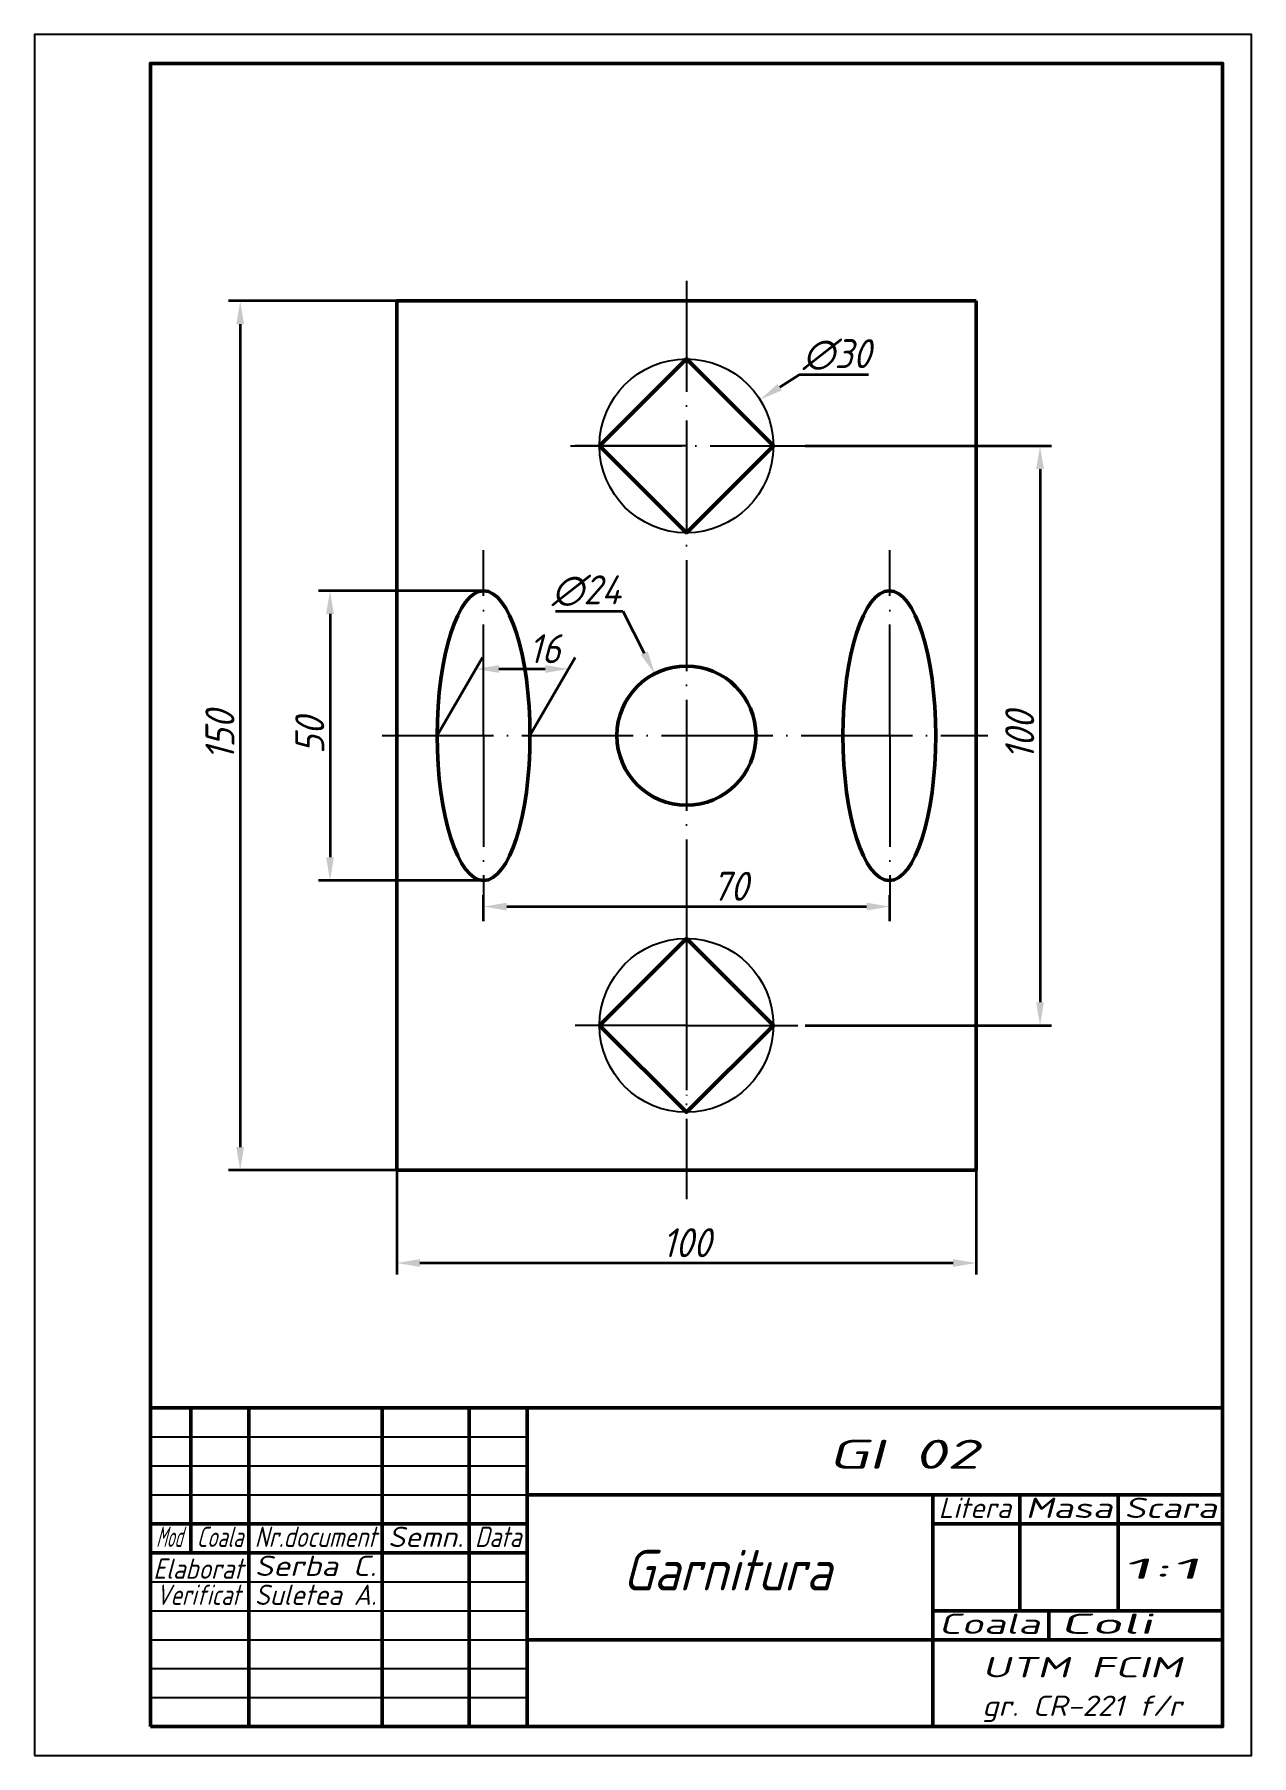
# Model space of a CAD drawing. Header units: inches. Extents: x 0 to 210, y 0 to 297.
import ezdxf
from ezdxf.enums import TextEntityAlignment as Align

# ---------------------------------------------------------------- set-up
doc = ezdxf.new("R2010")
doc.units = ezdxf.units.IN
doc.header["$MEASUREMENT"] = 0
doc.linetypes.add('ACAD_ISO04W100', pattern=[30, 24, -3, 0, -3])
for name, color, linetype, lineweight in [('axa', 10, 'ACAD_ISO04W100', 25), ('contur', 7, 'Continuous', 50), ('cote', 102, 'Continuous', 50), ('sub', 101, 'Continuous', 25), ('text3.5', 140, 'Continuous', 35), ('text5', 150, 'Continuous', 50), ('text7', 50, 'Continuous', 70)]:
    doc.layers.add(name, color=color, linetype=linetype, lineweight=lineweight)
doc.styles.get("Standard").update_dxf_attribs({"font": 'isocp.shx', "oblique": 15})
doc.dimstyles.get("Standard").update_dxf_attribs({"dimtxt": 5, "dimasz": 4, "dimexe": 2, "dimexo": 0, "dimgap": 1, "dimtad": 1, "dimtoh": 1, "dimdec": 0, "dimzin": 0, "dimtxsty": 'Standard', "dimcen": 0, "dimadec": 0, "dimazin": 0, "dimtfac": 1, "dimtdec": 0, "dimtofl": 0, "dimtmove": 0, "dimatfit": 3, "dimldrblk": 'DOTSMALL', "dimfxl": 1, "dimtolj": 1, "dimtzin": 0, "dimlwd": 35, "dimlwe": 35, "dimarcsym": 0})

# ---------------------------------------------------------------- blocks, each defined once
blk = doc.blocks.new('*D2')
at = {"layer": 'cote', "color": 0, "lineweight": 35, "transparency": 16777216}
for p, q in [((77.5, 201), (49, 201)), ((51, 197), (51, 155)), ((77.5, 151), (49, 151))]:
    blk.add_line(p, q, dxfattribs=at)
at = {"layer": 'cote', "color": 0, "transparency": 16777216}
for points in [[(50.33, 197), (51.67, 197), (51, 201)], [(50.33, 155), (51.67, 155), (51, 151)]]:
    blk.add_solid(points, dxfattribs=at)
at = {"layer": 'Defpoints', "color": 0, "transparency": 16777216}
for p in [(77.5, 201), (51, 151), (77.5, 151)]:
    blk.add_point(p, dxfattribs=at)
at = {"layer": 'cote', "color": 0, "transparency": 16777216, "insert": (47.5, 176), "char_height": 5, "attachment_point": 5, "rotation": 90}
blk.add_mtext('\\A1;50', dxfattribs=at)
blk = doc.blocks.new('_DotSmall')
at = {"color": 0, "linetype": 'ByBlock', "const_width": 0.5}
blk.add_lwpolyline([(-0.0625, 0, 1), (0.0625, 0, 1)], format="xyb", close=True, dxfattribs=at)
blk = doc.blocks.new('*D3')
at = {"layer": 'cote', "color": 0, "lineweight": 35, "transparency": 16777216}
for p, q in [((77.5, 144), (77.5, 148.5)), ((147.59, 144), (147.59, 148.5)), ((81.5, 146.5), (143.59, 146.5))]:
    blk.add_line(p, q, dxfattribs=at)
at = {"layer": 'cote', "color": 0, "transparency": 16777216}
for points in [[(81.5, 147.17), (81.5, 145.83), (77.5, 146.5)], [(143.59, 147.17), (143.59, 145.83), (147.59, 146.5)]]:
    blk.add_solid(points, dxfattribs=at)
at = {"layer": 'Defpoints', "color": 0, "transparency": 16777216}
for p in [(147.59, 146.5), (77.5, 144), (147.59, 144)]:
    blk.add_point(p, dxfattribs=at)
at = {"layer": 'cote', "color": 0, "transparency": 16777216, "insert": (120, 150), "char_height": 5, "attachment_point": 5}
blk.add_mtext('\\A1;70', dxfattribs=at)
blk = doc.blocks.new('*D4')
at = {"layer": 'cote', "color": 0, "lineweight": 35, "transparency": 16777216}
for p, q in [((69.5, 176), (77.29, 189.5)), ((80.14, 187.5), (88.14, 187.5)), ((85.5, 176), (93.29, 189.5))]:
    blk.add_line(p, q, dxfattribs=at)
at = {"layer": 'cote', "color": 0, "transparency": 16777216}
for points in [[(80.14, 188.17), (80.14, 186.83), (76.14, 187.5)], [(88.14, 188.17), (88.14, 186.83), (92.14, 187.5)]]:
    blk.add_solid(points, dxfattribs=at)
at = {"layer": 'Defpoints', "color": 0, "transparency": 16777216}
for p in [(92.14, 187.5), (69.5, 176), (85.5, 176)]:
    blk.add_point(p, dxfattribs=at)
at = {"layer": 'cote', "color": 0, "transparency": 16777216, "insert": (88, 191), "char_height": 5, "attachment_point": 5}
blk.add_mtext('\\A1;16', dxfattribs=at)
blk = doc.blocks.new('*D5')
at = {"layer": 'cote', "color": 0, "lineweight": 35, "transparency": 16777216}
for p, q in [((133, 226), (175.5, 226)), ((173.5, 222), (173.5, 130)), ((133, 126), (175.5, 126))]:
    blk.add_line(p, q, dxfattribs=at)
at = {"layer": 'cote', "color": 0, "transparency": 16777216}
for points in [[(172.83, 222), (174.17, 222), (173.5, 226)], [(172.83, 130), (174.17, 130), (173.5, 126)]]:
    blk.add_solid(points, dxfattribs=at)
at = {"layer": 'Defpoints', "color": 0, "transparency": 16777216}
for p in [(133, 226), (133, 126), (173.5, 126)]:
    blk.add_point(p, dxfattribs=at)
at = {"layer": 'cote', "color": 0, "transparency": 16777216, "insert": (170, 176), "char_height": 5, "attachment_point": 5, "rotation": 90}
blk.add_mtext('\\A1;100', dxfattribs=at)
blk = doc.blocks.new('*D6')
at = {"layer": 'cote', "color": 0, "lineweight": 35, "transparency": 16777216}
for p, q in [((131.96, 238.25), (128.58, 236.12)), ((143.91, 238.25), (131.96, 238.25))]:
    blk.add_line(p, q, dxfattribs=at)
at = {"layer": 'cote', "color": 0, "transparency": 16777216}
blk.add_solid([(128.22, 236.69), (128.93, 235.56), (125.19, 233.99)], dxfattribs=at)
at = {"layer": 'Defpoints', "color": 0, "transparency": 16777216}
for p in [(125.19, 233.99), (99.81, 218.01)]:
    blk.add_point(p, dxfattribs=at)
at = {"layer": 'cote', "color": 0, "transparency": 16777216, "insert": (138.43, 241.75), "char_height": 5, "attachment_point": 5}
blk.add_mtext('\\A1;∅30', dxfattribs=at)
blk = doc.blocks.new('*D7')
at = {"layer": 'cote', "color": 0, "lineweight": 35, "transparency": 16777216}
for p, q in [((89.93, 197.5), (101.5, 197.5)), ((101.5, 197.5), (105.21, 190.24))]:
    blk.add_line(p, q, dxfattribs=at)
at = {"layer": 'cote', "color": 0, "transparency": 16777216}
blk.add_solid([(105.81, 190.55), (104.62, 189.94), (107.03, 186.68)], dxfattribs=at)
at = {"layer": 'Defpoints', "color": 0, "transparency": 16777216}
for p in [(107.03, 186.68), (117.97, 165.32)]:
    blk.add_point(p, dxfattribs=at)
at = {"layer": 'cote', "color": 0, "transparency": 16777216, "insert": (95.22, 201), "char_height": 5, "attachment_point": 5}
blk.add_mtext('\\A1;∅24', dxfattribs=at)
blk = doc.blocks.new('*D8')
at = {"layer": 'cote', "color": 0, "lineweight": 35, "transparency": 16777216}
for p, q in [((62.5, 101), (62.5, 83)), ((162.5, 101), (162.5, 83)), ((66.5, 85), (158.5, 85))]:
    blk.add_line(p, q, dxfattribs=at)
at = {"layer": 'cote', "color": 0, "transparency": 16777216}
for points in [[(66.5, 85.67), (66.5, 84.33), (62.5, 85)], [(158.5, 85.67), (158.5, 84.33), (162.5, 85)]]:
    blk.add_solid(points, dxfattribs=at)
at = {"layer": 'Defpoints', "color": 0, "transparency": 16777216}
for p in [(62.5, 101), (162.5, 101), (162.5, 85)]:
    blk.add_point(p, dxfattribs=at)
at = {"layer": 'cote', "color": 0, "transparency": 16777216, "insert": (112.5, 88.5), "char_height": 5, "attachment_point": 5}
blk.add_mtext('\\A1;100', dxfattribs=at)
blk = doc.blocks.new('*D9')
at = {"layer": 'cote', "color": 0, "lineweight": 35, "transparency": 16777216}
for p, q in [((62.5, 251), (33.5, 251)), ((35.5, 247), (35.5, 105)), ((62.5, 101), (33.5, 101))]:
    blk.add_line(p, q, dxfattribs=at)
at = {"layer": 'cote', "color": 0, "transparency": 16777216}
for points in [[(34.83, 247), (36.17, 247), (35.5, 251)], [(34.83, 105), (36.17, 105), (35.5, 101)]]:
    blk.add_solid(points, dxfattribs=at)
at = {"layer": 'Defpoints', "color": 0, "transparency": 16777216}
for p in [(62.5, 251), (35.5, 101), (62.5, 101)]:
    blk.add_point(p, dxfattribs=at)
at = {"layer": 'cote', "color": 0, "transparency": 16777216, "insert": (32, 176), "char_height": 5, "attachment_point": 5, "rotation": 90}
blk.add_mtext('\\A1;150', dxfattribs=at)

msp = doc.modelspace()

# ---------------------------------------------------------------- linework, layer by layer
at = {"layer": 'axa', "ltscale": 0.8}
for p, q in [((112.5, 254.5), (112.5, 96)), ((112.5, 226), (91.5, 226)), ((92.5, 226), (133, 226)), ((77.5, 176), (77.5, 208)), ((147.58, 176), (147.58, 208)), ((60, 176), (164.5, 176)), ((77.5, 176), (77.5, 144)), ((147.59, 176), (147.59, 144)), ((112.5, 126), (91.5, 126)), ((112.5, 126), (133, 126))]:
    msp.add_line(p, q, dxfattribs=at)
at = {"layer": 'axa'}
msp.add_line((112.5, 141), (112.5, 111), dxfattribs=at)
at = {"layer": 'contur'}
for p, q in [((62.5, 176), (62.5, 251)), ((62.5, 251), (162.5, 251)), ((62.5, 251), (62.5, 101)), ((162.5, 251), (162.5, 101)), ((62.5, 176), (62.5, 101)), ((162.5, 101), (62.5, 101)), ((27, 60), (27, 35)), ((37, 60), (37, 5)), ((60, 60), (60, 5)), ((75, 60), (75, 5)), ((85, 60), (85, 5)), ((85, 60), (85, 45)), ((85, 45), (205, 45)), ((155, 45), (155, 5)), ((170, 40), (170, 45)), ((187, 40), (187, 45)), ((20, 40), (85, 40)), ((205, 40), (155, 40)), ((170, 40), (170, 25)), ((187, 40), (187, 25)), ((20, 35), (85, 35)), ((205, 25), (155, 25)), ((155, 25), (175, 25)), ((175, 25), (205, 25)), ((175, 25), (175, 20)), ((155, 20), (85, 20)), ((205, 20), (155, 20))]:
    msp.add_line(p, q, dxfattribs=at)
for points in [[(20, 5), (205, 5), (205, 292), (20, 292)], [(112.5, 241), (97.5, 226), (112.5, 211), (127.5, 226)], [(112.5, 141), (97.5, 126), (112.5, 111), (127.5, 126)], [(20, 5), (205, 5), (205, 60), (20, 60)]]:
    msp.add_lwpolyline(points, close=True, dxfattribs=at)
msp.add_circle((112.5, 176), 12, dxfattribs=at)
for centre in [(77.5, 176), (147.5, 176)]:
    msp.add_ellipse(centre, major_axis=(0, 25), ratio=0.32, dxfattribs=at)
at = {"layer": 'sub'}
for p, q in [((20, 55), (85, 55)), ((20, 50), (85, 50)), ((20, 45), (85, 45)), ((20, 30), (85, 30)), ((20, 25), (85, 25)), ((20, 20), (85, 20)), ((20, 15), (85, 15)), ((20, 10), (85, 10))]:
    msp.add_line(p, q, dxfattribs=at)
msp.add_lwpolyline([(0, 0), (210, 0), (210, 297), (0, 297)], close=True, dxfattribs=at)
for centre in [(112.5, 226), (112.5, 126)]:
    msp.add_circle(centre, 15, dxfattribs=at)

# ---------------------------------------------------------------- texts
at = {"layer": 'text3.5', "oblique": 15}
for s, width, p, p2 in [('Litera', 1.024435, (156, 41), (168.5, 41)), ('Masa', 1.483591, (171, 41), (186, 41)), ('Scara', 1.39108, (188, 41), (204, 41)), ('Mod', 0.598007, (21, 36), (25.5, 36)), ('Coala', 0.740614, (28, 36), (36, 36)), ('Nr.document', 0.839161, (38, 36), (59, 36)), ('Semn.', 1.142857, (61, 36), (74, 36)), ('Data', 0.850896, (76, 36), (84, 36)), ('Elaborat', 0.894661, (20.5, 30.5), (36, 30.5)), ('Serba C.', 1.263158, (38, 31), (59, 31)), ('1:1', 3.354037, (187.81, 30.5), (201.31, 30.5)), ('Verificat', 0.804438, (21, 26), (35.5, 26)), ('Suletea A.', 0.991736, (38, 26), (59, 26)), ('Coala', 1.620092, (156, 21), (173.5, 21)), ('Coli', 2.344322, (177, 21), (193, 21)), ('UTM FCIM', 1.842457, (163.5, 13.5), (198, 13.5)), ('gr. CR-221 f/r', 1.194805, (163.5, 6.85), (198, 6.85))]:
    msp.add_text(s, height=3.5, dxfattribs=dict(at, width=width)).set_placement(p, p2, align=Align.FIT)
at = {"layer": 'text5', "oblique": 15, "width": 1.850495}
msp.add_text('GI 02', height=5, dxfattribs=at).set_placement((137, 49.5), (163, 49.5), align=Align.FIT)
at = {"layer": 'text7', "oblique": 15}
msp.add_text('Garnitura', height=7, dxfattribs=at).set_placement((119.5, 32), align=Align.MIDDLE)

# ---------------------------------------------------------------- dimensions: what is measured, and where the dimension line sits
at = {"layer": 'cote'}
for base, p1, p2, picture, middle in [((35.5, 101), (62.5, 251), (62.5, 101), '*D9', (32, 176)), ((173.5, 126), (133, 226), (133, 126), '*D5', (170, 176)), ((51, 151), (77.5, 201), (77.5, 151), '*D2', (47.5, 176))]:
    dim = msp.add_linear_dim(base=base, p1=p1, p2=p2, angle=90, dimstyle='Standard', dxfattribs=at)
    dim.commit()
    dim.dimension.update_dxf_attribs({"geometry": picture, "text_midpoint": middle})
dim = msp.add_diameter_dim_2p(p1=(99.81, 218.01), p2=(125.19, 233.99), dimstyle='Standard', dxfattribs=at)
dim.commit()
dim.dimension.update_dxf_attribs({"geometry": '*D6', "text_midpoint": (138.43, 241.75)})
dim = msp.add_diameter_dim_2p(p1=(117.97, 165.32), p2=(107.03, 186.68), dimstyle='Standard', dxfattribs=at)
dim.commit()
dim.dimension.update_dxf_attribs({"geometry": '*D7', "text_midpoint": (95.22, 197.5), "dimtype": 163})
for base, p1, p2, picture, middle in [((92.14, 187.5), (69.5, 176), (85.5, 176), '*D4', (88, 187.5)), ((162.5, 85), (62.5, 101), (162.5, 101), '*D8', (112.5, 85))]:
    dim = msp.add_linear_dim(base=base, p1=p1, p2=p2, dimstyle='Standard', dxfattribs=at)
    dim.commit()
    dim.dimension.update_dxf_attribs({"geometry": picture, "text_midpoint": middle, "dimtype": 160})
dim = msp.add_linear_dim(base=(147.59, 146.5), p1=(77.5, 144), p2=(147.59, 144), dimstyle='Standard', override={"dimtmove": 2}, dxfattribs=at)
dim.commit()
dim.dimension.update_dxf_attribs({"geometry": '*D3', "text_midpoint": (120, 150), "dimtype": 160})

doc.saveas('drawing.dxf')
